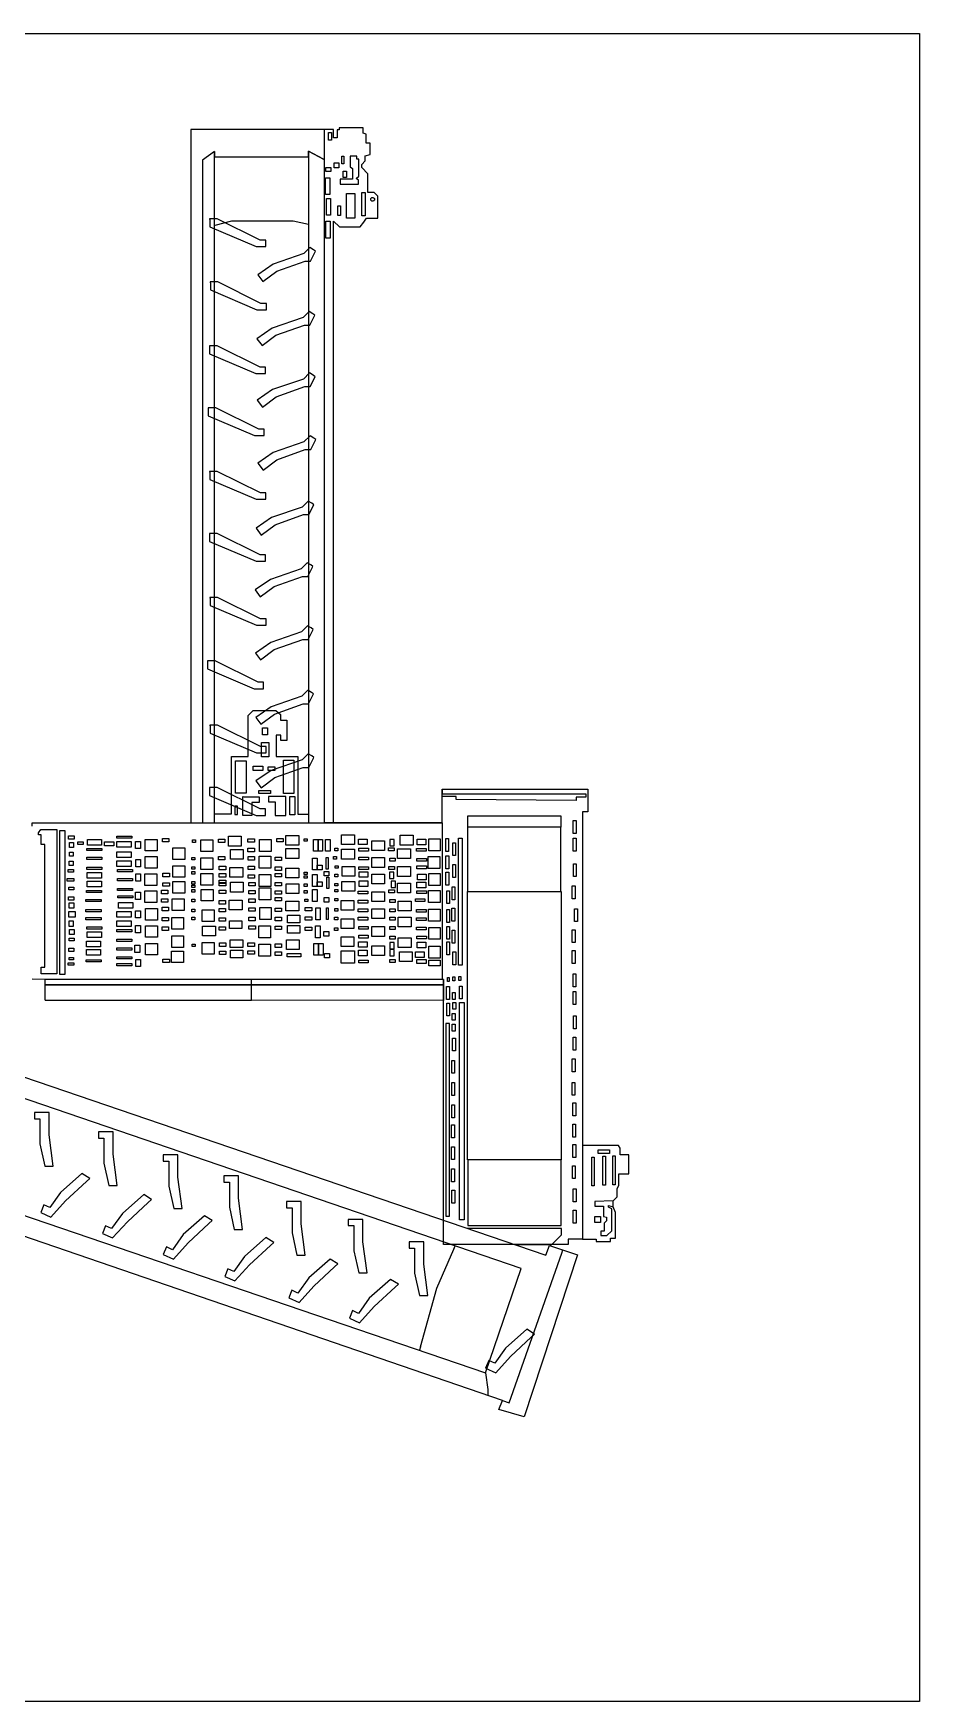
# Model space of a CAD drawing. Header units: millimetres. Extents: x 3191 to 879702, y -27549 to 222194.
# Drawn here: x 20360 to 27914, y 18476 to 32706 of the extents above; entities that cross this region are included whole.
import ezdxf

# ---------------------------------------------------------------- set-up
doc = ezdxf.new("R2010")
doc.units = ezdxf.units.MM
doc.header["$MEASUREMENT"] = 0
picture_1 = doc.add_image_def('image1.png', size_in_pixel=(959, 552))

msp = doc.modelspace()

# ---------------------------------------------------------------- linework, layer by layer
for points in [[(23845.50195, 25972.85635), (22840.57027, 25972.85635), (22840.57027, 31886.69174), (21702.19238, 31886.69174), (21702.19238, 25972.85635)], [(21903.34776, 31697.23875), (21903.34776, 31653.15248), (22704.82326, 31653.15248), (22704.82326, 31700.933), (22831.88359, 31633.19015), (22840.57027, 31633.19015), (22831.88359, 31633.19015), (22704.82326, 31700.933), (22704.82326, 25972.85635), (22918.13999, 25972.85635), (22918.13999, 31103.06449), (22970.72963, 31055.92935), (23146.31799, 31055.92935), (23176.064, 31096.5439), (23200.03701, 31129.27613), (23295.79934, 31129.27613), (23295.79934, 31317.77639), (23263.86992, 31348.24287), (23210.17683, 31348.24287), (23210.17683, 31506.56175), (23158.64368, 31560.97413), (23158.64368, 31587.79086), (23187.6619, 31618.25734), (23187.6619, 31661.05285), (23229.75708, 31674.11627), (23229.75708, 31768.4088), (23195.64425, 31768.4088), (23195.64425, 31847.01187), (23172.42499, 31854.979), (23172.42499, 31899.22105), (22967.09061, 31899.22105), (22967.09061, 31881.81799), (22950.3981, 31881.81799), (22950.3981, 31830.32096), (22950.3981, 31814.36445), (22918.46867, 31814.36445), (22918.46867, 31885.44548), (22840.57027, 31885.44548)], [(21702.19238, 25972.85635), (21903.34776, 25972.85635), (21903.34776, 31697.23875), (21802.44138, 31624.82244), (21802.44138, 25972.85635)], [(22704.82326, 31700.933), (22704.82326, 31075.29081), (22575.36823, 31105.3122), (22049.77703, 31105.3122), (21906.77547, 31066.478), (21903.34776, 31065.54716)], [(23059.28683, 31653.70884), (23059.28683, 31566.64904), (23081.07396, 31553.60787), (23081.07396, 31462.92058), (22975.11993, 31462.92058), (22975.11993, 31420.85948), (23130.40023, 31420.85948), (23130.40023, 31452.7725), (23112.27559, 31468.72901), (23135.49485, 31486.86647), (23135.49485, 31631.94389), (23115.89112, 31631.94389), (23115.89112, 31658.04848), (23059.28683, 31658.04848), (23059.28683, 31653.70884)], [(21863.34206, 31118.33111), (21863.34206, 31056.70826), (22258.91476, 30887.21759), (22322.75014, 30887.21759), (22340.38175, 30887.21759), (22340.38175, 30942.2531), (22294.13104, 30942.2531), (21927.15396, 31124.94071), (21862.02732, 31124.94071), (21862.02732, 31118.33111)], [(22748.70274, 30860.75693), (22717.54808, 30879.62879), (22665.63928, 30827.73118), (22403.16063, 30737.57799), (22272.39086, 30647.44706), (22316.76337, 30588.4725), (22433.84575, 30676.24445), (22676.01635, 30763.54905), (22722.76009, 30763.54905), (22765.70047, 30847.53773), (22748.70274, 30860.75693)], [(21868.95319, 30578.63599), (21868.95319, 30517.01314), (22264.52589, 30347.52248), (22328.36126, 30347.52248), (22345.99288, 30347.52248), (22345.99288, 30402.55798), (22299.74217, 30402.55798), (21932.76509, 30585.24559), (21867.63845, 30585.24559), (21867.63845, 30578.63599)], [(22742.2699, 30315.00858), (22711.11524, 30333.88044), (22659.20644, 30281.98282), (22396.72779, 30191.82964), (22265.95802, 30101.6987), (22310.33053, 30042.72414), (22427.41291, 30130.49609), (22669.58351, 30217.8007), (22716.32725, 30217.8007), (22759.26763, 30301.78937), (22742.2699, 30315.00858)], [(21861.5343, 30035.13534), (21861.5343, 29973.51249), (22257.107, 29804.02183), (22320.94237, 29804.02183), (22338.57398, 29804.02183), (22338.57398, 29859.05733), (22292.32327, 29859.05733), (21925.34619, 30041.74494), (21860.21955, 30041.74494), (21860.21955, 30035.13534)], [(22745.18111, 29790.13499), (22714.02645, 29809.00685), (22662.11766, 29757.10924), (22399.63901, 29666.95605), (22268.86923, 29576.82512), (22313.24174, 29517.85056), (22430.32412, 29605.62251), (22672.49472, 29692.92711), (22719.23846, 29692.92711), (22762.17884, 29776.91579), (22745.18111, 29790.13499)], [(21850.40595, 29506.23368), (21850.40595, 29444.61083), (22245.97865, 29275.12017), (22309.81402, 29275.12017), (22327.44564, 29275.12017), (22327.44564, 29330.15567), (22281.19493, 29330.15567), (21914.21785, 29512.84328), (21849.09121, 29512.84328), (21849.09121, 29506.23368)], [(22749.71228, 29253.71129), (22718.55761, 29272.58315), (22666.64882, 29220.68554), (22404.17017, 29130.53235), (22273.40039, 29040.40142), (22317.7729, 28981.42686), (22434.85528, 29069.19881), (22677.02588, 29156.50341), (22723.76962, 29156.50341), (22766.71, 29240.49209), (22749.71228, 29253.71129)], [(21863.76466, 28963.5342), (21863.76466, 28901.91135), (22259.33736, 28732.42068), (22323.17273, 28732.42068), (22340.80435, 28732.42068), (22340.80435, 28787.45619), (22294.55364, 28787.45619), (21927.57655, 28970.1438), (21862.44992, 28970.1438), (21862.44992, 28963.5342)], [(22734.56928, 28698.23769), (22703.41461, 28717.10955), (22651.50582, 28665.21194), (22389.02717, 28575.05875), (22258.25739, 28484.92782), (22302.6299, 28425.95326), (22419.71228, 28513.72521), (22661.88288, 28601.02981), (22708.62662, 28601.02981), (22751.567, 28685.01849), (22734.56928, 28698.23769)], [(21862.28558, 28433.9649), (21862.28558, 28372.34205), (22257.85828, 28202.85139), (22321.69365, 28202.85139), (22339.32526, 28202.85139), (22339.32526, 28257.88689), (22293.07455, 28257.88689), (21926.09747, 28440.5745), (21860.97084, 28440.5745), (21860.97084, 28433.9649)], [(22726.23476, 28171.67276), (22695.08009, 28190.54462), (22643.1713, 28138.64701), (22380.69265, 28048.49382), (22249.92287, 27958.36289), (22294.29538, 27899.38833), (22411.37777, 27987.16028), (22653.54836, 28074.46488), (22700.2921, 28074.46488), (22743.23248, 28158.45356), (22726.23476, 28171.67276)], [(21865.97155, 27888.30556), (21865.97155, 27826.68271), (22261.54425, 27657.19205), (22325.37962, 27657.19205), (22343.01123, 27657.19205), (22343.01123, 27712.22755), (22296.76052, 27712.22755), (21929.78344, 27894.91516), (21864.65681, 27894.91516), (21864.65681, 27888.30556)], [(22728.44164, 27633.84702), (22697.28698, 27652.71888), (22645.37819, 27600.82127), (22382.89954, 27510.66808), (22252.12976, 27420.53715), (22296.50227, 27361.56259), (22413.58465, 27449.33454), (22655.75525, 27536.63915), (22702.49899, 27536.63915), (22745.43937, 27620.62782), (22728.44164, 27633.84702)], [(21845.17047, 27346.78557), (21845.17047, 27285.16272), (22240.74317, 27115.67206), (22304.57854, 27115.67206), (22322.21015, 27115.67206), (22322.21015, 27170.70756), (22275.95944, 27170.70756), (21908.98236, 27353.39517), (21843.85572, 27353.39517), (21843.85572, 27346.78557)], [(22731.47024, 27084.53794), (22700.31558, 27103.4098), (22648.40679, 27051.51219), (22385.92814, 26961.359), (22255.15836, 26871.22807), (22299.53087, 26812.25351), (22416.61325, 26900.02546), (22658.78385, 26987.33006), (22705.52759, 26987.33006), (22748.46797, 27071.31874), (22731.47024, 27084.53794)], [(21903.34776, 25972.85635), (21903.34776, 26048.56633), (22048.29795, 26048.56633), (22048.29795, 26536.49736), (22190.78301, 26536.49736), (22190.78301, 26887.5184), (22233.23036, 26929.95783), (22426.49729, 26929.95783), (22466.66732, 26895.1072), (22466.66732, 26848.8845), (22519.72651, 26848.8845), (22519.72651, 26673.11805), (22470.4472, 26673.11805), (22470.4472, 26719.3185), (22430.27717, 26719.3185), (22430.27717, 26536.71991), (22614.4583, 26536.71991), (22614.4583, 26046.29637), (22704.82326, 26046.29637)], [(21865.94807, 26798.85627), (21865.94807, 26737.23342), (22261.52077, 26567.74275), (22325.35614, 26567.74275), (22342.98776, 26567.74275), (22342.98776, 26622.77826), (22296.73705, 26622.77826), (21929.75996, 26805.46587), (21864.63333, 26805.46587), (21864.63333, 26798.85627)], [(22733.01976, 26542.23904), (22701.86509, 26561.1109), (22649.9563, 26509.21328), (22387.47765, 26419.0601), (22256.70788, 26328.92917), (22301.08039, 26269.95461), (22418.16277, 26357.72656), (22660.33337, 26445.03116), (22707.0771, 26445.03116), (22750.01748, 26529.01984), (22733.01976, 26542.23904)], [(20350.82645, 25942.47889), (20350.82645, 25972.85635), (23845.50195, 25972.85635), (23845.50195, 26259.71751), (25086.92266, 26259.71751), (25086.92266, 26066.32546), (25040.15545, 26066.32546), (25040.15545, 22420.60716), (24948.54617, 22420.60716), (24917.93149, 22420.60716), (24917.93149, 22373.8726), (23855.45641, 22373.8726), (23855.45641, 24634.35637), (20350.82645, 24639.65296)], [(21862.23862, 26266.41613), (21862.23862, 26204.79328), (22257.81132, 26035.30262), (22321.64669, 26035.30262), (22339.27831, 26035.30262), (22339.27831, 26090.33812), (22293.0276, 26090.33812), (21926.05051, 26273.02573), (21860.92388, 26273.02573), (21860.92388, 26266.41613)], [(22154.83893, 26194.80099), (22285.65566, 26194.80099), (22285.65566, 26144.39443), (22221.9142, 26144.39443), (22221.9142, 26034.10087), (22144.86098, 26034.10087), (22144.86098, 26195.29059), (22154.83893, 26194.80099)], [(22371.91206, 26150.71472), (22421.19137, 26150.71472), (22421.19137, 26033.27745), (22512.14327, 26033.27745), (22512.14327, 26195.42411), (22365.10358, 26195.42411), (22365.10358, 26150.71472), (22365.10358, 26150.71472), (22371.91206, 26150.71472)], [(23845.50195, 26259.71751), (23845.50195, 26218.76914), (25069.57278, 26218.76914), (25069.57278, 26192.24171), (24987.09626, 26192.24171), (24987.09626, 26162.95472), (23964.03993, 26170.45451), (23964.03993, 26195.66891), (23845.50195, 26195.66891)], [(20424.54586, 25914.6607), (20560.43373, 25914.6607), (20560.43373, 24684.18431), (20425.62582, 24684.18431), (20425.62582, 24739.35335), (20458.51783, 24739.35335), (20458.51783, 25786.71928), (20425.95451, 25786.71928), (20425.95451, 25869.15014), (20402.66481, 25869.15014), (20402.66481, 25887.75495), (20424.54586, 25914.6607)], [(23845.50195, 25972.85635), (23845.50195, 24634.37142)], [(14059.73259, 24580.57214), (14530.23325, 25766.82371), (24726.77754, 22283.65265), (24758.51914, 22367.39653), (24998.57676, 22287.10211), (24544.12245, 20905.69536), (24328.36406, 20966.5393), (24358.62658, 21043.13946), (14059.73259, 24580.57214)], [(24214.73287, 21281.70825), (24518.81368, 22170.66629), (14648.98254, 25548.66235), (14316.54089, 24657.43434), (24214.73287, 21281.70825)], [(20460.67776, 24459.79167), (20460.67776, 24639.48694), (23855.45641, 24634.35637), (23855.45641, 24457.34367), (20460.67776, 24459.79167)], [(20460.67776, 24459.79167), (22220.48207, 24459.79167), (22220.48207, 24591.4496), (20460.67776, 24591.4496), (23855.45641, 24591.4496), (22220.48207, 24591.4496), (22220.48207, 24636.82733)], [(20457.88393, 23044.29095), (20528.83299, 23044.29095), (20494.08626, 23310.61116), (20494.08626, 23501.66649), (20369.56151, 23501.66649), (20369.56151, 23448.12204), (20415.88265, 23448.12204), (20415.88265, 23233.89973), (20457.88393, 23044.29095)], [(21004.01795, 22878.13847), (21074.96701, 22878.13847), (21040.22029, 23144.45869), (21040.22029, 23335.51401), (20915.69553, 23335.51401), (20915.69553, 23281.96956), (20962.01667, 23281.96956), (20962.01667, 23067.74725), (21004.01795, 22878.13847)], [(25348.20396, 23218.76663), (25040.15545, 23218.76663), (25040.15545, 22420.60716), (25158.29432, 22420.60716), (25158.29432, 22400.48904), (25279.76699, 22400.48904), (25279.76699, 22430.51043), (25321.67436, 22430.51043), (25321.67436, 22648.96111), (25301.41327, 22695.71792), (25301.41327, 22747.37073), (25335.62001, 22781.55372), (25335.62001, 22853.56945), (25350.99778, 22878.00495), (25350.99778, 22977.10446), (25434.76557, 22977.10446), (25434.76557, 23140.00778), (25360.74095, 23140.00778), (25360.74095, 23196.53434), (25348.20396, 23218.76663)], [(21556.06831, 22682.32068), (21627.01737, 22682.32068), (21592.27064, 22948.64089), (21592.27064, 23139.69621), (21467.74589, 23139.69621), (21467.74589, 23086.15176), (21514.06703, 23086.15176), (21514.06703, 22871.92945), (21556.06831, 22682.32068)], [(20774.31392, 22979.99755), (20591.96404, 22819.56449), (20500.04955, 22689.77595), (20448.98595, 22714.56752), (20422.71461, 22648.93885), (20508.78319, 22609.5483), (20634.27052, 22748.10513), (20812.25359, 22912.90008), (20840.50179, 22939.05517), (20774.31392, 22979.99755)], [(22072.52675, 22504.28427), (22143.47581, 22504.28427), (22108.72908, 22770.60448), (22108.72908, 22961.6598), (21984.20433, 22961.6598), (21984.20433, 22908.11535), (22030.52547, 22908.11535), (22030.52547, 22693.89304), (22072.52675, 22504.28427)], [(21301.07899, 22801.04871), (21118.72911, 22640.61565), (21026.81462, 22510.82711), (20975.75102, 22535.61868), (20949.47968, 22469.99001), (21035.54826, 22430.59945), (21161.03559, 22569.15629), (21339.01866, 22733.95124), (21367.26686, 22760.10632), (21301.07899, 22801.04871)], [(22606.78115, 22284.74312), (22677.73021, 22284.74312), (22642.98348, 22551.06334), (22642.98348, 22742.11866), (22518.45872, 22742.11866), (22518.45872, 22688.57421), (22564.77987, 22688.57421), (22564.77987, 22474.3519), (22606.78115, 22284.74312)], [(25146.43817, 22741.67357), (25146.43817, 22703.01741), (25218.96022, 22703.01741), (25218.96022, 22614.64459), (25243.84639, 22607.03353), (25243.84639, 22576.65607), (25224.50092, 22557.33912), (25224.50092, 22489.66303), (25196.18703, 22489.66303), (25196.18703, 22451.00687), (25248.65928, 22451.00687), (25290.12058, 22491.04281), (25290.12058, 22678.84897), (25261.10237, 22693.33668), (25261.10237, 22708.53654), (25301.41327, 22695.71792), (25301.41327, 22747.37073), (25146.43817, 22741.67357)], [(21819.01651, 22620.65332), (21636.66663, 22460.22026), (21544.75215, 22330.43172), (21493.68855, 22355.22329), (21467.4172, 22289.59462), (21553.48578, 22250.20406), (21678.97312, 22388.76089), (21856.95618, 22553.55585), (21885.20439, 22579.71093), (21819.01651, 22620.65332)], [(23132.81841, 22132.23268), (23203.76747, 22132.23268), (23169.02075, 22398.5529), (23169.02075, 22589.60822), (23044.49599, 22589.60822), (23044.49599, 22536.06377), (23090.81713, 22536.06377), (23090.81713, 22321.84146), (23132.81841, 22132.23268)], [(24462.67, 22373.8726), (24777.88809, 22373.8726), (24860.43505, 22457.81677), (24860.43505, 22512.83002), (24055.88968, 22512.83002)], [(22342.82341, 22434.36047), (22160.47353, 22273.92741), (22068.55905, 22144.13887), (22017.49545, 22168.93044), (21991.2241, 22103.30177), (22077.29269, 22063.91121), (22202.78002, 22202.46805), (22380.76308, 22367.263), (22409.01129, 22393.41808), (22342.82341, 22434.36047)], [(23651.22549, 21941.24413), (23722.17455, 21941.24413), (23687.42782, 22207.56434), (23687.42782, 22398.61966), (23562.90306, 22398.61966), (23562.90306, 22345.07521), (23609.22421, 22345.07521), (23609.22421, 22130.8529), (23651.22549, 21941.24413)], [(23659.32523, 21503.47485), (23800.14338, 22002.15483), (23942.72235, 22334.70459), (23955.10966, 22363.59664)], [(22889.73219, 22250.29308), (22707.38231, 22089.86002), (22615.46783, 21960.07148), (22564.40423, 21984.86305), (22538.13288, 21919.23438), (22624.20147, 21879.84382), (22749.6888, 22018.40066), (22927.67186, 22183.19561), (22955.92007, 22209.35069), (22889.73219, 22250.29308)], [(24358.62658, 21043.13946), (24415.41869, 21025.26906), (24863.95667, 22300.34356), (24873.96111, 22328.78352)], [(23404.73503, 22077.21943), (23222.38514, 21916.78638), (23130.47066, 21786.99783), (23079.40706, 21811.7894), (23053.13572, 21746.16073), (23139.2043, 21706.77018), (23264.69163, 21845.32701), (23442.67469, 22010.12196), (23470.9229, 22036.27705), (23404.73503, 22077.21943)], [(24518.81368, 22170.66629), (24518.81368, 22170.66629)], [(24566.33218, 21652.15751), (24383.9823, 21491.72445), (24292.06782, 21361.93591), (24241.00421, 21386.72748), (24214.73287, 21321.09881), (24300.80145, 21281.70825), (24426.28879, 21420.26509), (24604.27185, 21585.06004), (24632.52005, 21611.21512), (24566.33218, 21652.15751)], [(23659.32523, 21503.47485), (23650.99322, 21473.96868)], [(24214.73287, 21281.70825), (24234.61833, 21138.27767), (24234.61833, 21085.73344)], [(24358.62658, 21043.13946), (24358.62658, 21043.13946), (24358.62658, 21043.13946)]]:
    msp.add_lwpolyline(points)
for points in [[(22874.21355, 31860.78744), (22901.77616, 31860.78744), (22901.77616, 31794.04604), (22874.21355, 31794.04604)], [(22925.0189, 31602.25632), (22963.47508, 31602.25632), (22963.47508, 31558.72642), (22925.0189, 31558.72642)], [(22988.14995, 31658.09299), (23006.27459, 31658.09299), (23006.27459, 31592.08599), (22988.14995, 31592.08599)], [(22849.56216, 31474.58196), (22885.83492, 31474.58196), (22885.83492, 31330.23894), (22849.56216, 31330.23894)], [(22852.44989, 31562.35391), (22896.70502, 31562.35391), (22896.70502, 31528.99434), (22852.44989, 31528.99434)], [(23001.2504, 31531.10852), (23028.08521, 31531.10852), (23028.08521, 31477.43054), (23001.2504, 31477.43054)], [(23029.54081, 31339.63036), (23101.38202, 31339.63036), (23101.38202, 31129.28035), (23029.54081, 31129.28035)], [(23160.14624, 31347.59749), (23188.46013, 31347.59749), (23188.46013, 31150.3109), (23160.14624, 31150.3109)], [(22857.54452, 31298.32592), (22893.81728, 31298.32592), (22893.81728, 31153.9829), (22857.54452, 31153.9829)], [(22954.08407, 31234.45536), (22977.30333, 31234.45536), (22977.30333, 31153.20399), (22954.08407, 31153.20399)], [(22853.1777, 31103.75438), (22889.45046, 31103.75438), (22889.45046, 30959.41136), (22853.1777, 30959.41136)], [(22312.04439, 26782.29888), (22355.9943, 26782.29888), (22355.9943, 26721.69974), (22312.04439, 26721.69974)], [(22304.46115, 26656.27136), (22368.13218, 26656.27136), (22368.13218, 26533.51525), (22304.46115, 26533.51525)], [(22083.16206, 26501.64674), (22173.36269, 26501.64674), (22173.36269, 26225.86834), (22083.16206, 26225.86834)], [(22491.69435, 26505.43001), (22579.61766, 26505.43001), (22579.61766, 26222.84172), (22491.69435, 26222.84172)], [(22233.23036, 26455.44629), (22315.09646, 26455.44629), (22315.09646, 26418.30344), (22233.23036, 26418.30344)], [(22361.3237, 26450.88411), (22417.41149, 26450.88411), (22417.41149, 26418.30344), (22361.3237, 26418.30344)], [(22282.48619, 26246.9434), (22382.5239, 26246.9434), (22382.5239, 26221.92928), (22282.48619, 26221.92928)], [(22544.75354, 26195.55764), (22587.95218, 26195.55764), (22587.95218, 26039.48647), (22544.75354, 26039.48647)], [(22076.82313, 26043.49229), (22101.16932, 26043.49229), (22101.16932, 26114.97391), (22076.82313, 26114.97391)], [(20585.81293, 25907.78404), (20627.39161, 25907.78404), (20627.39161, 24677.93078), (20585.81293, 24677.93078)], [(24854.47176, 25935.02361), (24061.09599, 25935.02361), (24061.09599, 25384.77984), (24854.47176, 25384.77984)], [(24063.2794, 26030.20633), (24854.47176, 26030.20633), (24854.47176, 25935.02361), (24063.2794, 25935.02361)], [(24962.13965, 25991.6837), (24986.22759, 25991.6837), (24986.22759, 25881.59043), (24962.13965, 25881.59043)], [(20659.6732, 25861.24977), (20707.7082, 25861.24977), (20707.7082, 25833.49835), (20659.6732, 25833.49835)], [(20669.2755, 25803.61049), (20701.32232, 25803.61049), (20701.32232, 25761.97222), (20669.2755, 25761.97222)], [(20739.30894, 25810.35362), (20785.39531, 25810.35362), (20785.39531, 25785.69557), (20739.30894, 25785.69557)], [(20820.75245, 25829.62606), (20941.87296, 25829.62606), (20941.87296, 25781.4227), (20820.75245, 25781.4227)], [(20966.50088, 25810.82096), (21045.03318, 25810.82096), (21045.03318, 25775.32495), (20966.50088, 25775.32495)], [(21070.15412, 25859.4249), (21198.99874, 25859.4249), (21198.99874, 25840.10795), (21070.15412, 25840.10795)], [(21071.5393, 25811.39958), (21192.65981, 25811.39958), (21192.65981, 25763.19622), (21071.5393, 25763.19622)], [(21231.16294, 25812.9574), (21272.0373, 25812.9574), (21272.0373, 25751.66837), (21231.16294, 25751.66837)], [(21314.08553, 25830.44948), (21416.07187, 25830.44948), (21416.07187, 25731.70603), (21314.08553, 25731.70603)], [(21460.35047, 25837.48191), (21515.21743, 25837.48191), (21515.21743, 25808.43973), (21460.35047, 25808.43973)], [(21548.71985, 25759.01237), (21650.70618, 25759.01237), (21650.70618, 25660.26892), (21548.71985, 25660.26892)], [(21716.46671, 25826.77748), (21742.29198, 25826.77748), (21742.29198, 25805.32409), (21716.46671, 25805.32409)], [(21786.45319, 25826.77748), (21888.43953, 25826.77748), (21888.43953, 25728.03403), (21786.45319, 25728.03403)], [(21938.21187, 25833.18679), (21993.07883, 25833.18679), (21993.07883, 25804.1446), (21938.21187, 25804.1446)], [(22022.144, 25857.88934), (22131.87791, 25857.88934), (22131.87791, 25774.01193), (22022.144, 25774.01193)], [(22188.88133, 25835.32322), (22243.74829, 25835.32322), (22243.74829, 25806.28103), (22188.88133, 25806.28103)], [(22288.8486, 25829.91537), (22386.74985, 25829.91537), (22386.74985, 25727.74472), (22288.8486, 25727.74472)], [(22434.15096, 25838.55013), (22489.01792, 25838.55013), (22489.01792, 25809.50794), (22434.15096, 25809.50794)], [(22512.70673, 25864.34316), (22622.44065, 25864.34316), (22622.44065, 25780.46575), (22512.70673, 25780.46575)], [(22668.69136, 25836.34693), (22694.51663, 25836.34693), (22694.51663, 25814.89355), (22668.69136, 25814.89355)], [(22747.41148, 25829.95988), (22786.14938, 25829.95988), (22786.14938, 25728.85745), (22747.41148, 25728.85745)], [(22786.14938, 25829.95988), (22824.88729, 25829.95988), (22824.88729, 25728.85745), (22786.14938, 25728.85745)], [(22849.63259, 25829.95988), (22888.3705, 25829.95988), (22888.3705, 25728.85745), (22849.63259, 25728.85745)], [(22986.06045, 25869.72876), (23095.79437, 25869.72876), (23095.79437, 25785.85136), (22986.06045, 25785.85136)], [(23130.56457, 25833.07551), (23204.80048, 25833.07551), (23204.80048, 25785.76234), (23130.56457, 25785.76234)], [(23244.24271, 25819.18867), (23353.97663, 25819.18867), (23353.97663, 25735.31127), (23244.24271, 25735.31127)], [(23387.66687, 25758.85659), (23433.91758, 25758.85659), (23433.91758, 25733.06356), (23387.66687, 25733.06356)], [(23398.44305, 25775.01339), (23435.02102, 25775.01339), (23435.02102, 25828.78038), (23398.44305, 25828.78038)], [(23486.29592, 25865.52265), (23596.02984, 25865.52265), (23596.02984, 25781.64525), (23486.29592, 25781.64525)], [(23630.80005, 25832.00729), (23705.03596, 25832.00729), (23705.03596, 25784.69412), (23630.80005, 25784.69412)], [(23729.6404, 25836.36919), (23827.54165, 25836.36919), (23827.54165, 25734.19854), (23729.6404, 25734.19854)], [(23874.63755, 25836.88104), (23898.72548, 25836.88104), (23898.72548, 25726.78778), (23874.63755, 25726.78778)], [(23934.85738, 25802.47551), (23958.94531, 25802.47551), (23958.94531, 25692.38224), (23934.85738, 25692.38224)], [(23983.03325, 25840.3305), (24014.00009, 25840.3305), (24014.00009, 24758.38099), (23983.03325, 24758.38099)], [(24962.13965, 25840.30824), (24986.22759, 25840.30824), (24986.22759, 25730.21498), (24962.13965, 25730.21498)], [(20666.08256, 25645.64768), (20698.1059, 25645.64768), (20698.1059, 25608.30455), (20666.08256, 25608.30455)], [(20667.13905, 25721.42443), (20698.1059, 25721.42443), (20698.1059, 25686.19548), (20667.13905, 25686.19548)], [(20814.62482, 25754.07186), (20943.46944, 25754.07186), (20943.46944, 25734.75491), (20814.62482, 25734.75491)], [(20814.62482, 25677.85002), (20943.46944, 25677.85002), (20943.46944, 25658.53307), (20814.62482, 25658.53307)], [(21071.5393, 25724.62909), (21192.65981, 25724.62909), (21192.65981, 25676.42573), (21071.5393, 25676.42573)], [(21071.5393, 25646.42659), (21192.65981, 25646.42659), (21192.65981, 25598.22324), (21071.5393, 25598.22324)], [(21232.21943, 25659.17845), (21273.09379, 25659.17845), (21273.09379, 25597.88942), (21232.21943, 25597.88942)], [(21311.9256, 25683.3914), (21413.91194, 25683.3914), (21413.91194, 25584.64796), (21311.9256, 25584.64796)], [(21710.0104, 25677.29366), (21735.83566, 25677.29366), (21735.83566, 25655.84027), (21710.0104, 25655.84027)], [(21786.45319, 25672.99853), (21888.43953, 25672.99853), (21888.43953, 25574.25508), (21786.45319, 25574.25508)], [(21938.21187, 25684.77118), (21993.07883, 25684.77118), (21993.07883, 25655.729), (21938.21187, 25655.729)], [(22039.35302, 25744.96975), (22149.08694, 25744.96975), (22149.08694, 25661.09234), (22039.35302, 25661.09234)], [(22188.88133, 25754.67273), (22243.74829, 25754.67273), (22243.74829, 25725.63054), (22188.88133, 25725.63054)], [(22189.96129, 25683.70297), (22244.82825, 25683.70297), (22244.82825, 25654.66078), (22189.96129, 25654.66078)], [(22285.6087, 25686.88537), (22383.50995, 25686.88537), (22383.50995, 25584.71472), (22285.6087, 25584.71472)], [(22421.2618, 25679.40784), (22476.12876, 25679.40784), (22476.12876, 25650.36565), (22421.2618, 25650.36565)], [(22512.70673, 25752.51404), (22622.44065, 25752.51404), (22622.44065, 25668.63664), (22512.70673, 25668.63664)], [(22739.89867, 25671.8858), (22778.63658, 25671.8858), (22778.63658, 25570.78337), (22739.89867, 25570.78337)], [(22856.08891, 25675.00144), (22872.21796, 25675.00144), (22872.21796, 25577.14818), (22856.08891, 25577.14818)], [(22917.20089, 25684.70442), (22943.02616, 25684.70442), (22943.02616, 25663.25103), (22917.20089, 25663.25103)], [(22930.11352, 25755.69644), (22955.93879, 25755.69644), (22955.93879, 25734.24305), (22930.11352, 25734.24305)], [(22986.06045, 25746.06022), (23095.79437, 25746.06022), (23095.79437, 25662.18282), (22986.06045, 25662.18282)], [(23133.78099, 25679.31882), (23215.55319, 25679.31882), (23215.55319, 25655.63998), (23133.78099, 25655.63998)], [(23134.86096, 25754.58371), (23216.63315, 25754.58371), (23216.63315, 25730.90487), (23134.86096, 25730.90487)], [(23244.24271, 25675.0682), (23353.97663, 25675.0682), (23353.97663, 25591.1908), (23244.24271, 25591.1908)], [(23397.36309, 25670.68405), (23443.6138, 25670.68405), (23443.6138, 25644.89103), (23397.36309, 25644.89103)], [(23463.71055, 25750.35535), (23573.44447, 25750.35535), (23573.44447, 25666.47794), (23463.71055, 25666.47794)], [(23625.42369, 25753.51549), (23707.19589, 25753.51549), (23707.19589, 25729.83665), (23625.42369, 25729.83665)], [(23628.66359, 25668.56987), (23710.43579, 25668.56987), (23710.43579, 25644.89103), (23628.66359, 25644.89103)], [(23725.32053, 25683.65846), (23823.22178, 25683.65846), (23823.22178, 25581.48781), (23725.32053, 25581.48781)], [(23876.35141, 25690.6909), (23900.43934, 25690.6909), (23900.43934, 25580.59763), (23876.35141, 25580.59763)], [(23934.85738, 25616.71677), (23958.94531, 25616.71677), (23958.94531, 25506.6235), (23934.85738, 25506.6235)], [(24963.87699, 25623.59342), (24987.96492, 25623.59342), (24987.96492, 25513.50016), (24963.87699, 25513.50016)], [(20648.99093, 25496.23063), (20704.51526, 25496.23063), (20704.51526, 25473.82029), (20648.99093, 25473.82029)], [(20656.48026, 25575.21203), (20703.45877, 25575.21203), (20703.45877, 25551.73348), (20656.48026, 25551.73348)], [(20814.62482, 25594.1284), (20943.46944, 25594.1284), (20943.46944, 25574.81145), (20814.62482, 25574.81145)], [(20818.616, 25548.9294), (20939.73651, 25548.9294), (20939.73651, 25500.72605), (20818.616, 25500.72605)], [(20818.616, 25473.93157), (20939.73651, 25473.93157), (20939.73651, 25425.72821), (20818.616, 25425.72821)], [(21076.61044, 25572.67501), (21205.45506, 25572.67501), (21205.45506, 25553.35806), (21076.61044, 25553.35806)], [(21076.61044, 25497.52139), (21205.45506, 25497.52139), (21205.45506, 25478.20444), (21076.61044, 25478.20444)], [(21232.21943, 25535.48766), (21273.09379, 25535.48766), (21273.09379, 25474.19862), (21232.21943, 25474.19862)], [(21310.84564, 25537.4238), (21412.83197, 25537.4238), (21412.83197, 25438.68036), (21310.84564, 25438.68036)], [(21464.67033, 25541.74118), (21519.53729, 25541.74118), (21519.53729, 25512.699), (21464.67033, 25512.699)], [(21548.71985, 25606.30164), (21650.70618, 25606.30164), (21650.70618, 25507.55819), (21548.71985, 25507.55819)], [(21710.0104, 25597.71138), (21735.83566, 25597.71138), (21735.83566, 25576.25799), (21710.0104, 25576.25799)], [(21710.0104, 25555.76155), (21735.83566, 25555.76155), (21735.83566, 25534.30816), (21710.0104, 25534.30816)], [(21787.53316, 25539.64926), (21889.5195, 25539.64926), (21889.5195, 25440.90581), (21787.53316, 25440.90581)], [(21944.66819, 25600.89378), (21999.53515, 25600.89378), (21999.53515, 25571.85159), (21944.66819, 25571.85159)], [(21944.66819, 25538.51427), (21999.53515, 25538.51427), (21999.53515, 25509.47209), (21944.66819, 25509.47209)], [(21944.66819, 25482.58859), (21999.53515, 25482.58859), (21999.53515, 25453.5464), (21944.66819, 25453.5464)], [(22035.05663, 25592.28127), (22144.79055, 25592.28127), (22144.79055, 25508.40387), (22035.05663, 25508.40387)], [(22189.96129, 25601.962), (22244.82825, 25601.962), (22244.82825, 25572.91981), (22189.96129, 25572.91981)], [(22189.96129, 25527.76533), (22244.82825, 25527.76533), (22244.82825, 25498.72314), (22189.96129, 25498.72314)], [(22285.6087, 25530.94773), (22383.50995, 25530.94773), (22383.50995, 25428.77708), (22285.6087, 25428.77708)], [(22421.2618, 25595.50818), (22476.12876, 25595.50818), (22476.12876, 25566.46599), (22421.2618, 25566.46599)], [(22421.2618, 25540.67297), (22476.12876, 25540.67297), (22476.12876, 25511.63078), (22421.2618, 25511.63078)], [(22512.70673, 25585.82745), (22622.44065, 25585.82745), (22622.44065, 25501.95005), (22512.70673, 25501.95005)], [(22668.69136, 25552.44562), (22694.51663, 25552.44562), (22694.51663, 25530.99224), (22668.69136, 25530.99224)], [(22668.69136, 25520.17652), (22694.51663, 25520.17652), (22694.51663, 25498.72314), (22668.69136, 25498.72314)], [(22739.89867, 25529.92402), (22778.63658, 25529.92402), (22778.63658, 25428.82159), (22739.89867, 25428.82159)], [(22820.5909, 25570.78337), (22778.63658, 25570.78337), (22778.63658, 25609.50629), (22820.5909, 25609.50629)], [(22879.73077, 25518.88576), (22837.77645, 25518.88576), (22837.77645, 25557.60868), (22879.73077, 25557.60868)], [(22861.46526, 25508.31485), (22877.59432, 25508.31485), (22877.59432, 25410.46159), (22861.46526, 25410.46159)], [(22929.03356, 25533.08416), (22954.85883, 25533.08416), (22954.85883, 25511.63078), (22929.03356, 25511.63078)], [(22932.24998, 25606.21262), (22958.07525, 25606.21262), (22958.07525, 25584.75923), (22932.24998, 25584.75923)], [(22991.4368, 25599.80331), (23101.17072, 25599.80331), (23101.17072, 25515.92591), (22991.4368, 25515.92591)], [(23133.78099, 25596.50964), (23215.55319, 25596.50964), (23215.55319, 25572.83079), (23133.78099, 25572.83079)], [(23137.02089, 25554.53755), (23211.2568, 25554.53755), (23211.2568, 25507.22438), (23137.02089, 25507.22438)], [(23137.02089, 25476.04575), (23211.2568, 25476.04575), (23211.2568, 25428.73257), (23137.02089, 25428.73257)], [(23244.24271, 25535.26511), (23353.97663, 25535.26511), (23353.97663, 25451.38771), (23244.24271, 25451.38771)], [(23390.90677, 25600.78251), (23437.15748, 25600.78251), (23437.15748, 25574.98948), (23390.90677, 25574.98948)], [(23395.20315, 25497.54365), (23431.78113, 25497.54365), (23431.78113, 25551.31064), (23395.20315, 25551.31064)], [(23409.19575, 25420.12006), (23445.77373, 25420.12006), (23445.77373, 25473.88706), (23409.19575, 25473.88706)], [(23463.71055, 25598.73509), (23573.44447, 25598.73509), (23573.44447, 25514.85769), (23463.71055, 25514.85769)], [(23629.72008, 25604.03167), (23711.49227, 25604.03167), (23711.49227, 25580.35283), (23629.72008, 25580.35283)], [(23632.95998, 25534.10787), (23707.19589, 25534.10787), (23707.19589, 25486.7947), (23632.95998, 25486.7947)], [(23729.6404, 25540.62846), (23827.54165, 25540.62846), (23827.54165, 25438.45781), (23729.6404, 25438.45781)], [(23876.35141, 25551.35515), (23900.43934, 25551.35515), (23900.43934, 25441.26189), (23876.35141, 25441.26189)], [(20659.6732, 25341.47248), (20704.51526, 25341.47248), (20704.51526, 25311.58462), (20659.6732, 25311.58462)], [(20661.80965, 25422.59032), (20705.59522, 25422.59032), (20705.59522, 25400.17999), (20661.80965, 25400.17999)], [(20812.46489, 25395.55104), (20941.3095, 25395.55104), (20941.3095, 25376.23409), (20812.46489, 25376.23409)], [(21076.61044, 25412.73155), (21205.45506, 25412.73155), (21205.45506, 25393.4146), (21076.61044, 25393.4146)], [(21078.77037, 25350.48557), (21207.61499, 25350.48557), (21207.61499, 25331.16862), (21078.77037, 25331.16862)], [(21231.16294, 25379.57227), (21272.0373, 25379.57227), (21272.0373, 25318.28324), (21231.16294, 25318.28324)], [(21310.84564, 25391.43395), (21412.83197, 25391.43395), (21412.83197, 25292.6905), (21310.84564, 25292.6905)], [(21451.7577, 25396.57475), (21506.62466, 25396.57475), (21506.62466, 25367.53256), (21451.7577, 25367.53256)], [(21464.67033, 25461.09069), (21519.53729, 25461.09069), (21519.53729, 25432.0485), (21464.67033, 25432.0485)], [(21549.79981, 25471.88415), (21651.78615, 25471.88415), (21651.78615, 25373.14071), (21549.79981, 25373.14071)], [(21710.0104, 25470.81593), (21735.83566, 25470.81593), (21735.83566, 25449.36254), (21710.0104, 25449.36254)], [(21710.0104, 25440.70552), (21735.83566, 25440.70552), (21735.83566, 25419.25214), (21710.0104, 25419.25214)], [(21710.0104, 25401.9826), (21735.83566, 25401.9826), (21735.83566, 25380.52922), (21710.0104, 25380.52922)], [(21790.77306, 25404.1413), (21892.75939, 25404.1413), (21892.75939, 25305.39785), (21790.77306, 25305.39785)], [(21944.66819, 25463.24938), (21999.53515, 25463.24938), (21999.53515, 25434.20719), (21944.66819, 25434.20719)], [(21944.66819, 25398.71118), (21999.53515, 25398.71118), (21999.53515, 25369.669), (21944.66819, 25369.669)], [(22039.35302, 25465.36357), (22149.08694, 25465.36357), (22149.08694, 25381.48616), (22039.35302, 25381.48616)], [(22195.33765, 25464.3176), (22250.2046, 25464.3176), (22250.2046, 25435.27541), (22195.33765, 25435.27541)], [(22195.33765, 25395.48428), (22250.2046, 25395.48428), (22250.2046, 25366.44209), (22195.33765, 25366.44209)], [(22285.6087, 25418.02814), (22383.50995, 25418.02814), (22383.50995, 25315.85749), (22285.6087, 25315.85749)], [(22421.2618, 25464.3176), (22476.12876, 25464.3176), (22476.12876, 25435.27541), (22421.2618, 25435.27541)], [(22421.2618, 25391.18915), (22476.12876, 25391.18915), (22476.12876, 25362.14696), (22421.2618, 25362.14696)], [(22421.2618, 25334.19524), (22476.12876, 25334.19524), (22476.12876, 25305.15305), (22421.2618, 25305.15305)], [(22513.7867, 25452.47818), (22623.52062, 25452.47818), (22623.52062, 25368.60078), (22513.7867, 25368.60078)], [(22668.69136, 25450.27498), (22694.51663, 25450.27498), (22694.51663, 25428.82159), (22668.69136, 25428.82159)], [(22668.69136, 25394.34929), (22694.51663, 25394.34929), (22694.51663, 25372.89591), (22668.69136, 25372.89591)], [(22739.89867, 25401.96035), (22778.63658, 25401.96035), (22778.63658, 25300.85792), (22739.89867, 25300.85792)], [(22820.5909, 25428.82159), (22778.63658, 25428.82159), (22778.63658, 25467.54451), (22820.5909, 25467.54451)], [(22879.73077, 25295.20527), (22837.77645, 25295.20527), (22837.77645, 25333.92819), (22879.73077, 25333.92819)], [(22929.03356, 25455.66058), (22954.85883, 25455.66058), (22954.85883, 25434.20719), (22929.03356, 25434.20719)], [(22929.03356, 25404.03002), (22954.85883, 25404.03002), (22954.85883, 25382.57664), (22929.03356, 25382.57664)], [(22990.35683, 25471.81739), (23100.09075, 25471.81739), (23100.09075, 25387.93998), (22990.35683, 25387.93998)], [(23129.48461, 25390.03191), (23211.2568, 25390.03191), (23211.2568, 25366.35307), (23129.48461, 25366.35307)], [(23244.24271, 25384.71307), (23353.97663, 25384.71307), (23353.97663, 25300.83567), (23244.24271, 25300.83567)], [(23390.90677, 25399.66813), (23437.15748, 25399.66813), (23437.15748, 25373.87511), (23390.90677, 25373.87511)], [(23463.71055, 25457.84153), (23573.44447, 25457.84153), (23573.44447, 25373.96412), (23463.71055, 25373.96412)], [(23629.72008, 25465.27455), (23703.95599, 25465.27455), (23703.95599, 25417.96137), (23629.72008, 25417.96137)], [(23629.72008, 25392.1906), (23711.49227, 25392.1906), (23711.49227, 25368.51176), (23629.72008, 25368.51176)], [(23728.56043, 25395.43977), (23826.46168, 25395.43977), (23826.46168, 25293.26912), (23728.56043, 25293.26912)], [(23883.23032, 25393.10304), (23907.31825, 25393.10304), (23907.31825, 25283.00977), (23883.23032, 25283.00977)], [(23929.69233, 25425.79497), (23953.78026, 25425.79497), (23953.78026, 25315.70171), (23929.69233, 25315.70171)], [(24061.09599, 25384.77984), (24857.73513, 25384.77984), (24857.73513, 23098.0802), (24061.09599, 23098.0802)], [(24953.54688, 25434.38523), (24977.63482, 25434.38523), (24977.63482, 25324.29197), (24953.54688, 25324.29197)], [(20662.86614, 25215.53397), (20715.19753, 25215.53397), (20715.19753, 25166.44044), (20662.86614, 25166.44044)], [(20663.94611, 25288.10607), (20705.59522, 25288.10607), (20705.59522, 25243.2854), (20663.94611, 25243.2854)], [(20808.1685, 25319.35146), (20937.01312, 25319.35146), (20937.01312, 25300.03451), (20808.1685, 25300.03451)], [(20808.1685, 25231.33471), (20937.01312, 25231.33471), (20937.01312, 25212.01776), (20808.1685, 25212.01776)], [(21071.5393, 25215.75652), (21192.65981, 25215.75652), (21192.65981, 25167.55316), (21071.5393, 25167.55316)], [(21086.54143, 25292.89079), (21207.66194, 25292.89079), (21207.66194, 25244.68744), (21086.54143, 25244.68744)], [(21231.16294, 25221.47594), (21272.0373, 25221.47594), (21272.0373, 25160.18691), (21231.16294, 25160.18691)], [(21316.36285, 25240.48133), (21418.34919, 25240.48133), (21418.34919, 25141.73788), (21316.36285, 25141.73788)], [(21451.7577, 25324.51451), (21506.62466, 25324.51451), (21506.62466, 25295.47232), (21451.7577, 25295.47232)], [(21457.13405, 25251.38606), (21512.00101, 25251.38606), (21512.00101, 25222.34387), (21457.13405, 25222.34387)], [(21544.42346, 25322.40033), (21646.4098, 25322.40033), (21646.4098, 25223.65689), (21544.42346, 25223.65689)], [(21710.0104, 25320.26389), (21735.83566, 25320.26389), (21735.83566, 25298.81051), (21710.0104, 25298.81051)], [(21710.0104, 25235.29602), (21735.83566, 25235.29602), (21735.83566, 25213.84263), (21710.0104, 25213.84263)], [(21798.28586, 25229.93267), (21900.2722, 25229.93267), (21900.2722, 25131.18923), (21798.28586, 25131.18923)], [(21942.53173, 25308.37996), (21997.39869, 25308.37996), (21997.39869, 25279.33777), (21942.53173, 25279.33777)], [(21942.53173, 25241.70533), (21997.39869, 25241.70533), (21997.39869, 25212.66314), (21942.53173, 25212.66314)], [(22028.60031, 25312.67509), (22138.33423, 25312.67509), (22138.33423, 25228.79769), (22028.60031, 25228.79769)], [(22195.33765, 25322.35582), (22250.2046, 25322.35582), (22250.2046, 25293.31363), (22195.33765, 25293.31363)], [(22195.33765, 25248.15915), (22250.2046, 25248.15915), (22250.2046, 25219.11696), (22195.33765, 25219.11696)], [(22289.92857, 25250.27333), (22387.82981, 25250.27333), (22387.82981, 25148.10269), (22289.92857, 25148.10269)], [(22421.2618, 25243.86402), (22476.12876, 25243.86402), (22476.12876, 25214.82183), (22421.2618, 25214.82183)], [(22512.70673, 25304.06258), (22622.44065, 25304.06258), (22622.44065, 25220.18518), (22512.70673, 25220.18518)], [(22672.98775, 25321.22084), (22698.81302, 25321.22084), (22698.81302, 25299.76745), (22672.98775, 25299.76745)], [(22677.28413, 25250.31784), (22732.15109, 25250.31784), (22732.15109, 25221.27565), (22677.28413, 25221.27565)], [(22766.78043, 25246.02271), (22805.51834, 25246.02271), (22805.51834, 25144.92028), (22766.78043, 25144.92028)], [(22857.1454, 25245.91144), (22873.27445, 25245.91144), (22873.27445, 25148.05818), (22857.1454, 25148.05818)], [(22929.03356, 25327.67466), (22954.85883, 25327.67466), (22954.85883, 25306.22127), (22929.03356, 25306.22127)], [(22929.03356, 25240.57034), (22954.85883, 25240.57034), (22954.85883, 25219.11696), (22929.03356, 25219.11696)], [(22982.82055, 25310.5164), (23092.55447, 25310.5164), (23092.55447, 25226.639), (22982.82055, 25226.639)], [(23129.48461, 25311.51785), (23211.2568, 25311.51785), (23211.2568, 25287.83901), (23129.48461, 25287.83901)], [(23129.48461, 25237.32118), (23211.2568, 25237.32118), (23211.2568, 25213.64234), (23129.48461, 25213.64234)], [(23244.24271, 25239.54664), (23353.97663, 25239.54664), (23353.97663, 25155.66923), (23244.24271, 25155.66923)], [(23397.36309, 25316.85895), (23443.6138, 25316.85895), (23443.6138, 25291.06592), (23397.36309, 25291.06592)], [(23397.36309, 25239.43536), (23443.6138, 25239.43536), (23443.6138, 25213.64234), (23397.36309, 25213.64234)], [(23469.0869, 25304.06258), (23578.82082, 25304.06258), (23578.82082, 25220.18518), (23469.0869, 25220.18518)], [(23615.75096, 25324.42549), (23697.52315, 25324.42549), (23697.52315, 25300.74665), (23615.75096, 25300.74665)], [(23625.42369, 25233.02605), (23707.19589, 25233.02605), (23707.19589, 25209.34721), (23625.42369, 25209.34721)], [(23728.56043, 25235.207), (23826.46168, 25235.207), (23826.46168, 25133.03635), (23728.56043, 25133.03635)], [(23883.23032, 25231.42372), (23907.31825, 25231.42372), (23907.31825, 25121.33046), (23883.23032, 25121.33046)], [(23927.97847, 25243.46344), (23952.0664, 25243.46344), (23952.0664, 25133.37017), (23927.97847, 25133.37017)], [(24972.44628, 25239.21282), (24996.53422, 25239.21282), (24996.53422, 25129.11955), (24972.44628, 25129.11955)], [(20663.94611, 25136.55257), (20699.18586, 25136.55257), (20699.18586, 25087.45903), (20663.94611, 25087.45903)], [(20669.2755, 25062.91226), (20707.7082, 25062.91226), (20707.7082, 25020.22803), (20669.2755, 25020.22803)], [(20808.1685, 25164.7936), (20937.01312, 25164.7936), (20937.01312, 25145.47665), (20808.1685, 25145.47665)], [(20814.62482, 25085.36711), (20943.46944, 25085.36711), (20943.46944, 25066.05016), (20814.62482, 25066.05016)], [(21070.1776, 25061.75503), (21199.02222, 25061.75503), (21199.02222, 25042.43808), (21070.1776, 25042.43808)], [(21071.5393, 25136.46355), (21192.65981, 25136.46355), (21192.65981, 25088.2602), (21071.5393, 25088.2602)], [(21231.16294, 25095.64871), (21272.0373, 25095.64871), (21272.0373, 25034.35967), (21231.16294, 25034.35967)], [(21316.36285, 25094.22442), (21418.34919, 25094.22442), (21418.34919, 24995.48097), (21316.36285, 24995.48097)], [(21457.13405, 25165.34996), (21512.00101, 25165.34996), (21512.00101, 25136.30777), (21457.13405, 25136.30777)], [(21457.13405, 25083.63125), (21512.00101, 25083.63125), (21512.00101, 25054.58906), (21457.13405, 25054.58906)], [(21539.04711, 25163.23578), (21641.03345, 25163.23578), (21641.03345, 25064.49234), (21539.04711, 25064.49234)], [(21710.0104, 25166.48494), (21735.83566, 25166.48494), (21735.83566, 25145.03156), (21710.0104, 25145.03156)], [(21801.59619, 25091.13103), (21911.33011, 25091.13103), (21911.33011, 25007.25363), (21801.59619, 25007.25363)], [(21942.53173, 25162.12305), (21997.39869, 25162.12305), (21997.39869, 25133.08086), (21942.53173, 25133.08086)], [(21942.53173, 25085.76769), (21997.39869, 25085.76769), (21997.39869, 25056.7255), (21942.53173, 25056.7255)], [(22031.72282, 25136.28552), (22138.21684, 25136.28552), (22138.21684, 25071.74732), (22031.72282, 25071.74732)], [(22195.33765, 25166.41818), (22250.2046, 25166.41818), (22250.2046, 25137.37599), (22195.33765, 25137.37599)], [(22197.4741, 25093.31198), (22252.34106, 25093.31198), (22252.34106, 25064.26979), (22197.4741, 25064.26979)], [(22282.39228, 25093.26747), (22380.29353, 25093.26747), (22380.29353, 24991.09683), (22282.39228, 24991.09683)], [(22421.2618, 25166.41818), (22476.12876, 25166.41818), (22476.12876, 25137.37599), (22421.2618, 25137.37599)], [(22421.2618, 25090.08507), (22476.12876, 25090.08507), (22476.12876, 25061.04288), (22421.2618, 25061.04288)], [(22525.50198, 25183.55418), (22631.996, 25183.55418), (22631.996, 25119.01599), (22525.50198, 25119.01599)], [(22525.50198, 25095.3594), (22631.996, 25095.3594), (22631.996, 25030.8212), (22525.50198, 25030.8212)], [(22677.28413, 25170.73556), (22732.15109, 25170.73556), (22732.15109, 25141.69337), (22677.28413, 25141.69337)], [(22677.28413, 25082.54078), (22732.15109, 25082.54078), (22732.15109, 25053.49859), (22677.28413, 25053.49859)], [(22764.64398, 25093.31198), (22803.38188, 25093.31198), (22803.38188, 24992.20955), (22764.64398, 24992.20955)], [(22927.95359, 25166.37367), (22953.77886, 25166.37367), (22953.77886, 25144.92028), (22927.95359, 25144.92028)], [(22927.95359, 25074.95198), (22953.77886, 25074.95198), (22953.77886, 25053.49859), (22927.95359, 25053.49859)], [(22982.82055, 25153.51054), (23092.55447, 25153.51054), (23092.55447, 25069.63314), (22982.82055, 25069.63314)], [(23129.48461, 25166.35142), (23211.2568, 25166.35142), (23211.2568, 25142.67257), (23129.48461, 25142.67257)], [(23132.70103, 25088.90558), (23214.47322, 25088.90558), (23214.47322, 25065.22674), (23132.70103, 25065.22674)], [(23244.24271, 25086.83591), (23353.97663, 25086.83591), (23353.97663, 25002.9585), (23244.24271, 25002.9585)], [(23397.36309, 25167.37513), (23443.6138, 25167.37513), (23443.6138, 25141.5821), (23397.36309, 25141.5821)], [(23397.36309, 25086.72463), (23443.6138, 25086.72463), (23443.6138, 25060.93161), (23397.36309, 25060.93161)], [(23469.0869, 25167.4864), (23578.82082, 25167.4864), (23578.82082, 25083.609), (23469.0869, 25083.609)], [(23625.42369, 25162.03403), (23707.19589, 25162.03403), (23707.19589, 25138.35519), (23625.42369, 25138.35519)], [(23625.42369, 25082.47401), (23707.19589, 25082.47401), (23707.19589, 25058.79517), (23625.42369, 25058.79517)], [(23730.72036, 25080.35983), (23828.62161, 25080.35983), (23828.62161, 24978.18919), (23730.72036, 24978.18919)], [(23883.23032, 25088.66078), (23907.31825, 25088.66078), (23907.31825, 24978.56751), (23883.23032, 24978.56751)], [(23929.69233, 25055.96884), (23953.78026, 25055.96884), (23953.78026, 24945.87558), (23929.69233, 24945.87558)], [(24953.5234, 25060.33074), (24977.61134, 25060.33074), (24977.61134, 24950.23747), (24953.5234, 24950.23747)], [(20663.17135, 24903.81448), (20704.96133, 24903.81448), (20704.96133, 24874.88356), (20663.17135, 24874.88356)], [(20665.0026, 24988.20374), (20707.7082, 24988.20374), (20707.7082, 24965.7934), (20665.0026, 24965.7934)], [(20812.46489, 24962.90031), (20933.5854, 24962.90031), (20933.5854, 24914.69695), (20812.46489, 24914.69695)], [(20818.616, 25041.12506), (20939.73651, 25041.12506), (20939.73651, 24992.9217), (20818.616, 24992.9217)], [(21070.1776, 24979.10162), (21199.02222, 24979.10162), (21199.02222, 24959.78467), (21070.1776, 24959.78467)], [(21070.1776, 24905.03848), (21199.02222, 24905.03848), (21199.02222, 24885.72153), (21070.1776, 24885.72153)], [(21225.76311, 24928.47252), (21266.63747, 24928.47252), (21266.63747, 24867.18349), (21225.76311, 24867.18349)], [(21316.36285, 24943.65012), (21418.34919, 24943.65012), (21418.34919, 24844.90668), (21316.36285, 24844.90668)], [(21539.04711, 25008.36636), (21641.03345, 25008.36636), (21641.03345, 24909.62292), (21539.04711, 24909.62292)], [(21714.30678, 24938.10874), (21740.13205, 24938.10874), (21740.13205, 24916.65535), (21714.30678, 24916.65535)], [(21798.28586, 24949.97042), (21900.2722, 24949.97042), (21900.2722, 24851.22697), (21798.28586, 24851.22697)], [(21946.82812, 24947.05507), (22001.69508, 24947.05507), (22001.69508, 24918.01288), (21946.82812, 24918.01288)], [(22038.17914, 24973.89406), (22144.67316, 24973.89406), (22144.67316, 24909.35586), (22038.17914, 24909.35586)], [(22188.88133, 24947.05507), (22243.74829, 24947.05507), (22243.74829, 24918.01288), (22188.88133, 24918.01288)], [(22282.39228, 24937.32983), (22380.29353, 24937.32983), (22380.29353, 24835.15919), (22282.39228, 24835.15919)], [(22421.2618, 24938.44256), (22476.12876, 24938.44256), (22476.12876, 24909.40037), (22421.2618, 24909.40037)], [(22517.00312, 24974.98453), (22626.73704, 24974.98453), (22626.73704, 24891.10713), (22517.00312, 24891.10713)], [(22751.73134, 24943.56111), (22790.46925, 24943.56111), (22790.46925, 24842.45868), (22751.73134, 24842.45868)], [(22790.46925, 24943.56111), (22829.20715, 24943.56111), (22829.20715, 24842.45868), (22790.46925, 24842.45868)], [(22877.59432, 25004.85014), (22835.63999, 25004.85014), (22835.63999, 25043.57306), (22877.59432, 25043.57306)], [(22982.82055, 25000.79981), (23092.55447, 25000.79981), (23092.55447, 24916.92241), (22982.82055, 24916.92241)], [(23130.56457, 24957.69275), (23204.80048, 24957.69275), (23204.80048, 24910.37957), (23130.56457, 24910.37957)], [(23132.70103, 25012.57247), (23214.47322, 25012.57247), (23214.47322, 24988.89363), (23132.70103, 24988.89363)], [(23244.24271, 24923.37623), (23353.97663, 24923.37623), (23353.97663, 24839.49883), (23244.24271, 24839.49883)], [(23397.36309, 25006.07414), (23443.6138, 25006.07414), (23443.6138, 24980.28112), (23397.36309, 24980.28112)], [(23398.44305, 24898.54015), (23435.02102, 24898.54015), (23435.02102, 24952.30714), (23398.44305, 24952.30714)], [(23469.0869, 24991.11908), (23578.82082, 24991.11908), (23578.82082, 24907.24168), (23469.0869, 24907.24168)], [(23628.66359, 25006.11865), (23710.43579, 25006.11865), (23710.43579, 24982.43981), (23628.66359, 24982.43981)], [(23631.88001, 24953.39762), (23706.11592, 24953.39762), (23706.11592, 24906.08444), (23631.88001, 24906.08444)], [(23730.72036, 24919.03659), (23828.62161, 24919.03659), (23828.62161, 24816.86595), (23730.72036, 24816.86595)], [(23883.23032, 24956.20169), (23907.31825, 24956.20169), (23907.31825, 24846.10843), (23883.23032, 24846.10843)], [(20657.81847, 24778.45459), (20704.96133, 24778.45459), (20704.96133, 24758.11393), (20657.81847, 24758.11393)], [(20665.3078, 24823.45329), (20702.82488, 24823.45329), (20702.82488, 24803.11263), (20665.3078, 24803.11263)], [(20809.24847, 24804.13634), (20938.09308, 24804.13634), (20938.09308, 24784.81939), (20809.24847, 24784.81939)], [(20812.46489, 24890.99586), (20933.5854, 24890.99586), (20933.5854, 24842.7925), (20812.46489, 24842.7925)], [(21071.25757, 24829.90711), (21200.10218, 24829.90711), (21200.10218, 24810.59016), (21071.25757, 24810.59016)], [(21071.25757, 24771.93401), (21200.10218, 24771.93401), (21200.10218, 24752.61706), (21071.25757, 24752.61706)], [(21232.21943, 24806.96267), (21273.09379, 24806.96267), (21273.09379, 24745.67364), (21232.21943, 24745.67364)], [(21464.67033, 24809.38842), (21519.53729, 24809.38842), (21519.53729, 24780.34623), (21464.67033, 24780.34623)], [(21536.81675, 24877.97694), (21638.80308, 24877.97694), (21638.80308, 24779.2335), (21536.81675, 24779.2335)], [(21946.82812, 24877.15353), (22001.69508, 24877.15353), (22001.69508, 24848.11134), (21946.82812, 24848.11134)], [(22039.25911, 24884.63105), (22145.75313, 24884.63105), (22145.75313, 24820.09286), (22039.25911, 24820.09286)], [(22188.88133, 24880.38044), (22243.74829, 24880.38044), (22243.74829, 24851.33825), (22188.88133, 24851.33825)], [(22421.2618, 24870.69971), (22476.12876, 24870.69971), (22476.12876, 24841.65752), (22421.2618, 24841.65752)], [(22523.64726, 24858.59323), (22640.91746, 24858.59323), (22640.91746, 24829.55104), (22523.64726, 24829.55104)], [(22882.97067, 24819.87031), (22841.01634, 24819.87031), (22841.01634, 24858.59323), (22882.97067, 24858.59323)], [(22984.15877, 24880.2024), (23098.18907, 24880.2024), (23098.18907, 24773.73663), (22984.15877, 24773.73663)], [(23130.56457, 24885.63251), (23204.80048, 24885.63251), (23204.80048, 24838.31933), (23130.56457, 24838.31933)], [(23132.70103, 24800.70914), (23214.47322, 24800.70914), (23214.47322, 24777.0303), (23132.70103, 24777.0303)], [(23397.36309, 24807.11845), (23443.6138, 24807.11845), (23443.6138, 24781.32543), (23397.36309, 24781.32543)], [(23398.44305, 24837.25112), (23435.02102, 24837.25112), (23435.02102, 24891.01811), (23398.44305, 24891.01811)], [(23479.83961, 24871.74567), (23589.57352, 24871.74567), (23589.57352, 24787.86827), (23479.83961, 24787.86827)], [(23617.88741, 24870.58843), (23692.12332, 24870.58843), (23692.12332, 24823.27526), (23617.88741, 24823.27526)], [(23628.66359, 24804.98202), (23708.25238, 24804.98202), (23708.25238, 24772.73517), (23628.66359, 24772.73517)], [(23730.86123, 24799.61867), (23828.76248, 24799.61867), (23828.76248, 24752.30549), (23730.86123, 24752.30549)], [(23936.57124, 24871.92371), (23960.65917, 24871.92371), (23960.65917, 24761.83044), (23936.57124, 24761.83044)], [(24953.5234, 24883.16225), (24977.61134, 24883.16225), (24977.61134, 24773.06899), (24953.5234, 24773.06899)], [(23889.02927, 24651.49238), (23905.22875, 24651.49238), (23905.22875, 24617.75448), (23889.02927, 24617.75448)], [(23934.92781, 24658.9254), (23951.1273, 24658.9254), (23951.1273, 24625.1875), (23934.92781, 24625.1875)], [(23986.24967, 24661.6182), (24002.44915, 24661.6182), (24002.44915, 24627.8803), (23986.24967, 24627.8803)], [(24960.40232, 24683.62795), (24984.49025, 24683.62795), (24984.49025, 24573.53468), (24960.40232, 24573.53468)], [(23881.51646, 24575.62661), (23905.60439, 24575.62661), (23905.60439, 24465.53335), (23881.51646, 24465.53335)], [(23931.57053, 24525.59838), (23956.55061, 24525.59838), (23956.55061, 24466.20098), (23931.57053, 24466.20098)], [(23991.50863, 24579.944), (24015.59656, 24579.944), (24015.59656, 24469.85073), (23991.50863, 24469.85073)], [(24960.40232, 24532.27475), (24984.49025, 24532.27475), (24984.49025, 24422.18148), (24960.40232, 24422.18148)], [(23883.23032, 24434.57727), (23907.31825, 24434.57727), (23907.31825, 24324.484), (23883.23032, 24324.484)], [(23930.20883, 24346.76081), (23955.18891, 24346.76081), (23955.18891, 24287.36341), (23930.20883, 24287.36341)], [(23935.60866, 24440.56374), (23960.58874, 24440.56374), (23960.58874, 24381.16635), (23935.60866, 24381.16635)], [(23993.22249, 24438.89465), (24032.78211, 24438.89465), (24032.78211, 22585.53564), (23993.22249, 22585.53564)], [(23874.4732, 22616.49172), (23907.17739, 22616.49172), (23907.17739, 24260.21286), (23874.4732, 24260.21286)], [(23930.20883, 24253.62551), (23955.18891, 24253.62551), (23955.18891, 24194.22812), (23930.20883, 24194.22812)], [(24963.85351, 24325.66349), (24987.94145, 24325.66349), (24987.94145, 24215.57023), (24963.85351, 24215.57023)], [(23933.14352, 24136.4553), (23957.23145, 24136.4553), (23957.23145, 24026.36204), (23933.14352, 24026.36204)], [(24960.40232, 24143.17618), (24984.49025, 24143.17618), (24984.49025, 24033.08291), (24960.40232, 24033.08291)], [(23926.26461, 23945.53351), (23950.35254, 23945.53351), (23950.35254, 23835.44024), (23926.26461, 23835.44024)], [(24953.5234, 23957.41744), (24977.61134, 23957.41744), (24977.61134, 23847.32417), (24953.5234, 23847.32417)], [(23926.26461, 23756.32531), (23950.35254, 23756.32531), (23950.35254, 23646.23205), (23926.26461, 23646.23205)], [(24951.78607, 23757.61608), (24975.874, 23757.61608), (24975.874, 23647.52281), (24951.78607, 23647.52281)], [(23926.26461, 23566.73879), (23950.35254, 23566.73879), (23950.35254, 23456.64553), (23926.26461, 23456.64553)], [(24958.66498, 23583.89705), (24982.75291, 23583.89705), (24982.75291, 23473.80379), (24958.66498, 23473.80379)], [(23924.52727, 23394.73337), (23948.61521, 23394.73337), (23948.61521, 23284.6401), (23924.52727, 23284.6401)], [(24956.95112, 23401.56552), (24981.03906, 23401.56552), (24981.03906, 23291.47225), (24956.95112, 23291.47225)], [(23924.52727, 23208.97463), (23948.61521, 23208.97463), (23948.61521, 23098.88137), (23924.52727, 23098.88137)], [(24958.66498, 23227.84649), (24982.75291, 23227.84649), (24982.75291, 23117.75322), (24958.66498, 23117.75322)], [(24857.73513, 23098.0802), (24062.52812, 23098.0802), (24062.52812, 22538.35599), (24857.73513, 22538.35599)], [(25118.82861, 23120.71308), (25139.53578, 23120.71308), (25139.53578, 22874.24393), (25118.82861, 22874.24393)], [(25172.70951, 23181.75731), (25270.7751, 23181.75731), (25270.7751, 23152.04749), (25172.70951, 23152.04749)], [(25214.82818, 23128.99177), (25235.53535, 23128.99177), (25235.53535, 22882.52262), (25214.82818, 22882.52262)], [(25297.70382, 23131.75134), (25318.41099, 23131.75134), (25318.41099, 22885.28218), (25297.70382, 22885.28218)], [(23924.52727, 23019.76644), (23948.61521, 23019.76644), (23948.61521, 22909.67317), (23924.52727, 22909.67317)], [(24955.21379, 23047.22855), (24979.30172, 23047.22855), (24979.30172, 22937.13529), (24955.21379, 22937.13529)], [(23927.95499, 22838.68115), (23952.04292, 22838.68115), (23952.04292, 22728.58789), (23927.95499, 22728.58789)], [(24962.0927, 22848.98501), (24986.18063, 22848.98501), (24986.18063, 22738.89175), (24962.0927, 22738.89175)], [(24962.0927, 22666.67573), (24986.18063, 22666.67573), (24986.18063, 22556.58246), (24962.0927, 22556.58246)], [(25144.37215, 22612.57492), (25193.41668, 22612.57492), (25193.41668, 22562.85825), (25144.37215, 22562.85825)]]:
    msp.add_lwpolyline(points, close=True)
msp.add_circle((23251.59118, 31290.29202), 15.96471)

# ---------------------------------------------------------------- pictures from other files: only their frames are drawn
image = msp.add_image(picture_1, insert=(3191.29337, 18475.74318), size_in_units=(24722.59628, 14230.31611))
image.dxf.flags = 7

doc.saveas('drawing.dxf')
